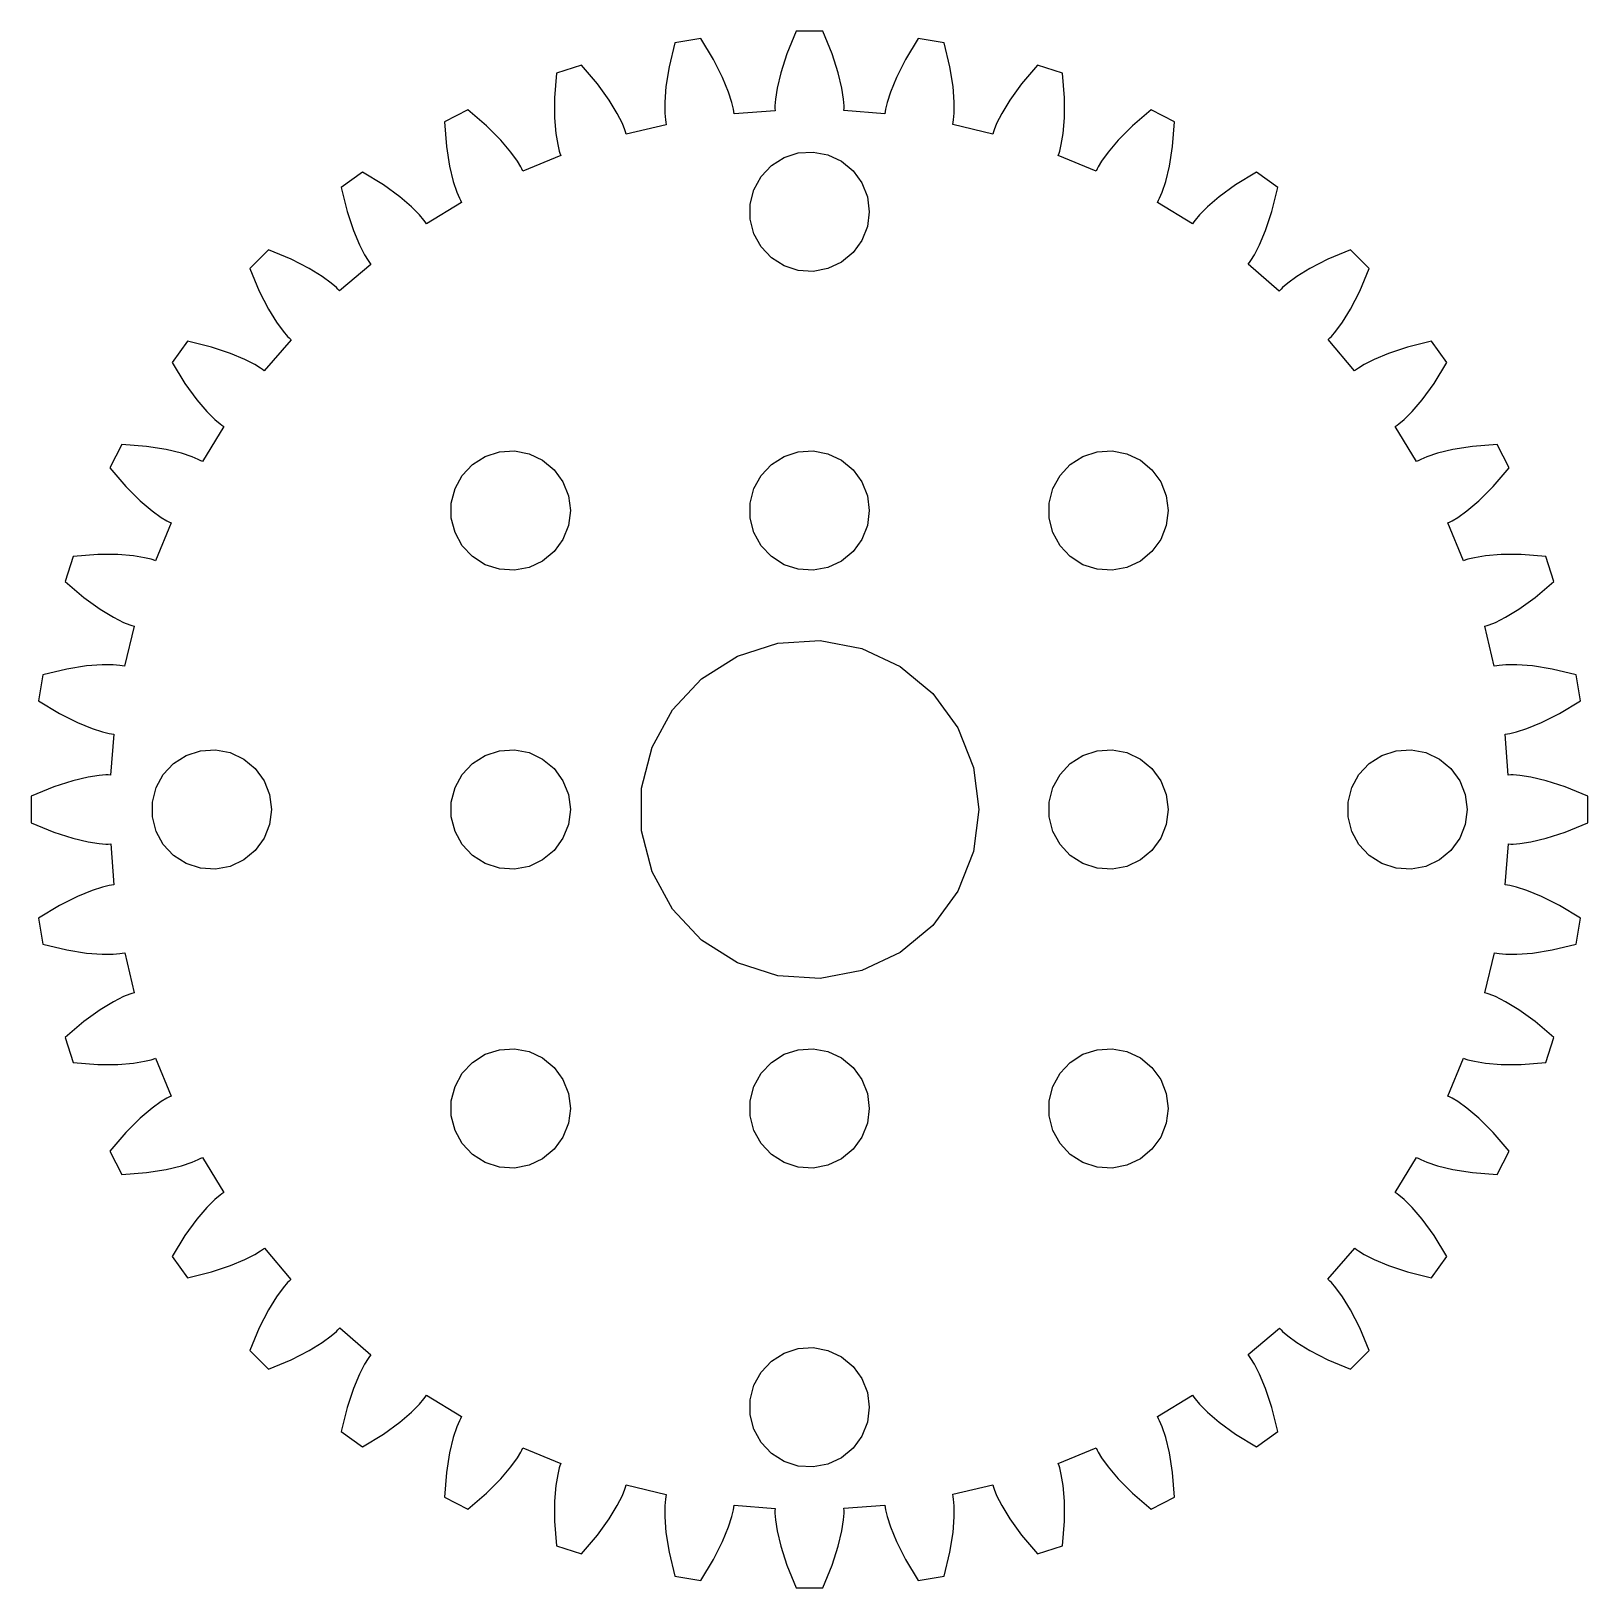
# Model space of a CAD drawing. Header units: metres. Extents: x -39.1 to 39.1, y -39.1 to 39.1.
import ezdxf

# ---------------------------------------------------------------- set-up
doc = ezdxf.new("R2010")
doc.units = ezdxf.units.M

msp = doc.modelspace()

# ---------------------------------------------------------------- linework, layer by layer
for p, q in [((-0.662308, 39.0609), (-1.1319, 37.9209)), ((0.662308, 39.0609), (-0.662308, 39.0609)), ((1.1319, 37.9209), (0.662308, 39.0609)), ((-6.76462, 38.4764), (-7.05009, 37.277)), ((-5.45631, 38.6836), (-6.76462, 38.4764)), ((-4.81418, 37.6311), (-5.45631, 38.6836)), ((5.45631, 38.6836), (4.81418, 37.6311)), ((6.76462, 38.4764), (5.45631, 38.6836)), ((7.05009, 37.277), (6.76462, 38.4764)), ((-4.35883, 36.731), (-4.81418, 37.6311)), ((-1.1319, 37.9209), (-1.44083, 36.9607)), ((1.44083, 36.9607), (1.1319, 37.9209)), ((4.81418, 37.6311), (4.35883, 36.731)), ((-12.7004, 36.9444), (-12.7947, 35.7152)), ((-11.4406, 37.3538), (-12.7004, 36.9444)), ((-10.6417, 36.4147), (-11.4406, 37.3538)), ((-7.05009, 37.277), (-7.205, 36.2802)), ((-4.06128, 36.0051), (-4.35883, 36.731)), ((-1.44083, 36.9607), (-1.62115, 36.1971)), ((1.62115, 36.1971), (1.44083, 36.9607)), ((4.35883, 36.731), (4.06128, 36.0051)), ((7.205, 36.2802), (7.05009, 37.277)), ((11.4406, 37.3538), (10.6417, 36.4147)), ((12.7004, 36.9444), (11.4406, 37.3538)), ((12.7947, 35.7152), (12.7004, 36.9444)), ((-10.0512, 35.5969), (-10.6417, 36.4147)), ((-7.205, 36.2802), (-7.26367, 35.4979)), ((-3.89032, 35.4714), (-4.06128, 36.0051)), ((-1.62115, 36.1971), (-1.70651, 35.6433)), ((1.70651, 35.6433), (1.62115, 36.1971)), ((4.06128, 36.0051), (3.89032, 35.4714)), ((7.26367, 35.4979), (7.205, 36.2802)), ((10.6417, 36.4147), (10.0512, 35.5969)), ((-12.7947, 35.7152), (-12.7918, 34.7065)), ((-9.64371, 34.9265), (-10.0512, 35.5969)), ((-7.26367, 35.4979), (-7.26134, 34.9375)), ((-3.81302, 35.1441), (-3.89032, 35.4714)), ((-1.73167, 35.308), (-1.73212, 35.1959)), ((-1.73212, 35.1959), (-1.72572, 35.0659)), ((-1.70651, 35.6433), (-1.73167, 35.308)), ((1.73167, 35.308), (1.70651, 35.6433)), ((1.72623, 35.0762), (1.73212, 35.1959)), ((1.73212, 35.1959), (1.73167, 35.308)), ((3.89032, 35.4714), (3.81302, 35.1441)), ((7.26134, 34.9375), (7.26367, 35.4979)), ((10.0512, 35.5969), (9.64371, 34.9265)), ((12.7918, 34.7065), (12.7947, 35.7152)), ((-17.1431, 35.1042), (-18.3234, 34.5028)), ((-18.3234, 34.5028), (-18.2243, 33.2739)), ((-16.2072, 34.3017), (-17.1431, 35.1042)), ((-12.7918, 34.7065), (-12.7273, 33.9245)), ((-9.39137, 34.4261), (-9.64371, 34.9265)), ((-9.26382, 34.115), (-9.39137, 34.4261)), ((-7.26134, 34.9375), (-7.23373, 34.6024)), ((-7.23373, 34.6024), (-7.21663, 34.4916)), ((-7.21663, 34.4916), (-7.18999, 34.3642)), ((-3.79504, 35.0335), (-3.81302, 35.1441)), ((-3.78215, 34.9144), (-3.79504, 35.0335)), ((-1.72572, 35.0659), (-3.78215, 34.9144)), ((3.78104, 34.9041), (1.72623, 35.0762)), ((3.79504, 35.0335), (3.78104, 34.9041)), ((3.81302, 35.1441), (3.79504, 35.0335)), ((7.19209, 34.3743), (7.21663, 34.4916)), ((9.1947, 33.8829), (7.19209, 34.3743)), ((7.21663, 34.4916), (7.23373, 34.6024)), ((7.23373, 34.6024), (7.26134, 34.9375)), ((9.39137, 34.4261), (9.26382, 34.115)), ((9.64371, 34.9265), (9.39137, 34.4261)), ((12.7273, 33.9245), (12.7918, 34.7065)), ((17.1431, 35.1042), (16.2072, 34.3017)), ((18.3234, 34.5028), (17.1431, 35.1042)), ((18.2243, 33.2739), (18.3234, 34.5028)), ((-15.496, 33.5863), (-16.2072, 34.3017)), ((-12.7273, 33.9245), (-12.6374, 33.3714)), ((-9.22878, 34.0085), (-9.26382, 34.115)), ((-9.1974, 33.8929), (-9.22878, 34.0085)), ((-7.18999, 34.3642), (-9.1974, 33.8929)), ((9.22878, 34.0085), (9.1947, 33.8829)), ((9.26382, 34.115), (9.22878, 34.0085)), ((12.6374, 33.3714), (12.7273, 33.9245)), ((16.2072, 34.3017), (15.496, 33.5863)), ((-18.2243, 33.2739), (-18.0636, 32.2781)), ((-14.9887, 32.9879), (-15.496, 33.5863)), ((-14.6612, 32.5331), (-14.9887, 32.9879)), ((-12.4772, 32.8164), (-14.3862, 32.0368)), ((-12.6374, 33.3714), (-12.5577, 33.0447)), ((-12.5577, 33.0447), (-12.5235, 32.938)), ((-12.5235, 32.938), (-12.4772, 32.8164)), ((-1.27733, 32.7145), (-0.562134, 32.9469)), ((-0.562134, 32.9469), (0.18837, 32.9941)), ((0.18837, 32.9941), (0.927048, 32.8532)), ((0.927048, 32.8532), (1.60747, 32.533)), ((12.4809, 32.826), (12.5235, 32.938)), ((14.382, 32.0274), (12.4809, 32.826)), ((12.5235, 32.938), (12.5577, 33.0447)), ((12.5577, 33.0447), (12.6374, 33.3714)), ((14.9887, 32.9879), (14.6612, 32.5331)), ((15.496, 33.5863), (14.9887, 32.9879)), ((18.0636, 32.2781), (18.2243, 33.2739)), ((-18.0636, 32.2781), (-17.8776, 31.5159)), ((-14.4865, 32.2458), (-14.6612, 32.5331)), ((-14.4353, 32.1461), (-14.4865, 32.2458)), ((-14.3862, 32.0368), (-14.4353, 32.1461)), ((-2.42705, 31.7634), (-1.91226, 32.3115)), ((-1.91226, 32.3115), (-1.27733, 32.7145)), ((1.60747, 32.533), (2.1869, 32.0536)), ((2.1869, 32.0536), (2.62891, 31.4453)), ((14.4353, 32.1461), (14.382, 32.0274)), ((14.4865, 32.2458), (14.4353, 32.1461)), ((14.6612, 32.5331), (14.4865, 32.2458)), ((17.8776, 31.5159), (18.0636, 32.2781)), ((-22.4236, 31.9902), (-23.4952, 31.2116)), ((-21.3736, 31.344), (-22.4236, 31.9902)), ((-20.5593, 30.7487), (-21.3736, 31.344)), ((-17.8776, 31.5159), (-17.7022, 30.9836)), ((-2.78932, 31.1044), (-2.42705, 31.7634)), ((2.62891, 31.4453), (2.90575, 30.7461)), ((17.7022, 30.9836), (17.8776, 31.5159)), ((21.3736, 31.344), (20.5593, 30.7487)), ((22.4236, 31.9902), (21.3736, 31.344)), ((23.4952, 31.2116), (22.4236, 31.9902)), ((-23.4952, 31.2116), (-23.2051, 30.0134)), ((-19.9646, 30.237), (-20.5593, 30.7487)), ((-17.7022, 30.9836), (-17.5724, 30.6734)), ((-17.5724, 30.6734), (-17.5219, 30.5734)), ((-17.5219, 30.5734), (-17.4572, 30.4605)), ((-2.97633, 30.376), (-2.78932, 31.1044)), ((2.90575, 30.7461), (3, 30)), ((17.4623, 30.4694), (17.5219, 30.5734)), ((19.2151, 29.3833), (17.4623, 30.4694)), ((17.5219, 30.5734), (17.5724, 30.6734)), ((17.5724, 30.6734), (17.7022, 30.9836)), ((20.5593, 30.7487), (19.9646, 30.237)), ((23.2051, 30.0134), (23.4952, 31.2116)), ((-23.2051, 30.0134), (-22.8906, 29.0549)), ((-19.57, 29.8391), (-19.9646, 30.237)), ((-19.3525, 29.5826), (-19.57, 29.8391)), ((-17.4572, 30.4605), (-19.2207, 29.3919)), ((-2.97633, 29.624), (-2.97633, 30.376)), ((3, 30), (2.90575, 29.2539)), ((19.57, 29.8391), (19.3525, 29.5826)), ((19.9646, 30.237), (19.57, 29.8391)), ((22.8906, 29.0549), (23.2051, 30.0134)), ((-22.8906, 29.0549), (-22.5877, 28.3312)), ((-19.2863, 29.4922), (-19.3525, 29.5826)), ((-19.2207, 29.3919), (-19.2863, 29.4922)), ((-2.78932, 28.8956), (-2.97633, 29.624)), ((2.90575, 29.2539), (2.62891, 28.5547)), ((19.2863, 29.4922), (19.2151, 29.3833)), ((19.3525, 29.5826), (19.2863, 29.4922)), ((22.5877, 28.3312), (22.8906, 29.0549)), ((-22.5877, 28.3312), (-22.3312, 27.8329)), ((-2.42705, 28.2366), (-2.78932, 28.8956)), ((-1.91226, 27.6884), (-2.42705, 28.2366)), ((2.62891, 28.5547), (2.1869, 27.9464)), ((22.3312, 27.8329), (22.5877, 28.3312)), ((-27.1519, 28.0885), (-28.0885, 27.1519)), ((-26.0138, 27.6145), (-27.1519, 28.0885)), ((-25.1163, 27.154), (-26.0138, 27.6145)), ((-22.0073, 27.3545), (-23.582, 26.0232)), ((-22.3312, 27.8329), (-22.1544, 27.5469)), ((-22.1544, 27.5469), (-22.0889, 27.4559)), ((-22.0889, 27.4559), (-22.0073, 27.3545)), ((-1.27733, 27.2855), (-1.91226, 27.6884)), ((1.60747, 27.467), (0.927048, 27.1468)), ((2.1869, 27.9464), (1.60747, 27.467)), ((22.0138, 27.3626), (22.0889, 27.4559)), ((23.5751, 26.0156), (22.0138, 27.3626)), ((22.0889, 27.4559), (22.1544, 27.5469)), ((22.1544, 27.5469), (22.3312, 27.8329)), ((26.0138, 27.6145), (25.1163, 27.154)), ((27.1519, 28.0885), (26.0138, 27.6145)), ((28.0885, 27.1519), (27.1519, 28.0885)), ((-28.0885, 27.1519), (-27.6145, 26.0138)), ((-24.4489, 26.7416), (-25.1163, 27.154)), ((-23.9969, 26.4103), (-24.4489, 26.7416)), ((-0.562134, 27.0531), (-1.27733, 27.2855)), ((0.18837, 27.0059), (-0.562134, 27.0531)), ((0.927048, 27.1468), (0.18837, 27.0059)), ((24.4489, 26.7416), (23.9969, 26.4103)), ((25.1163, 27.154), (24.4489, 26.7416)), ((27.6145, 26.0138), (28.0885, 27.1519)), ((-27.6145, 26.0138), (-27.154, 25.1163)), ((-23.742, 26.191), (-23.9969, 26.4103)), ((-23.6624, 26.112), (-23.742, 26.191)), ((-23.582, 26.0232), (-23.6624, 26.112)), ((23.6624, 26.112), (23.5751, 26.0156)), ((23.742, 26.191), (23.6624, 26.112)), ((23.9969, 26.4103), (23.742, 26.191)), ((27.154, 25.1163), (27.6145, 26.0138)), ((-27.154, 25.1163), (-26.7416, 24.4489)), ((26.7416, 24.4489), (27.154, 25.1163)), ((-26.7416, 24.4489), (-26.4103, 23.9969)), ((26.4103, 23.9969), (26.7416, 24.4489)), ((-31.2116, 23.4952), (-31.9902, 22.4236)), ((-30.0134, 23.2051), (-31.2116, 23.4952)), ((-26.0156, 23.5751), (-27.3626, 22.0138)), ((-26.4103, 23.9969), (-26.191, 23.742)), ((-26.191, 23.742), (-26.112, 23.6624)), ((-26.112, 23.6624), (-26.0156, 23.5751)), ((26.0232, 23.582), (26.112, 23.6624)), ((27.3545, 22.0073), (26.0232, 23.582)), ((26.112, 23.6624), (26.191, 23.742)), ((26.191, 23.742), (26.4103, 23.9969)), ((31.2116, 23.4952), (30.0134, 23.2051)), ((31.9902, 22.4236), (31.2116, 23.4952)), ((-29.0549, 22.8906), (-30.0134, 23.2051)), ((-28.3312, 22.5877), (-29.0549, 22.8906)), ((29.0549, 22.8906), (28.3312, 22.5877)), ((30.0134, 23.2051), (29.0549, 22.8906)), ((-31.9902, 22.4236), (-31.344, 21.3736)), ((-27.8329, 22.3312), (-28.3312, 22.5877)), ((-27.5469, 22.1544), (-27.8329, 22.3312)), ((-27.4559, 22.0889), (-27.5469, 22.1544)), ((-27.3626, 22.0138), (-27.4559, 22.0889)), ((27.4559, 22.0889), (27.3545, 22.0073)), ((27.5469, 22.1544), (27.4559, 22.0889)), ((27.8329, 22.3312), (27.5469, 22.1544)), ((28.3312, 22.5877), (27.8329, 22.3312)), ((31.344, 21.3736), (31.9902, 22.4236)), ((-31.344, 21.3736), (-30.7487, 20.5593)), ((30.7487, 20.5593), (31.344, 21.3736)), ((-30.7487, 20.5593), (-30.237, 19.9646)), ((30.237, 19.9646), (30.7487, 20.5593)), ((-30.237, 19.9646), (-29.8391, 19.57)), ((-29.8391, 19.57), (-29.5826, 19.3525)), ((29.5826, 19.3525), (29.8391, 19.57)), ((29.8391, 19.57), (30.237, 19.9646)), ((-29.3833, 19.2151), (-30.4694, 17.4623)), ((-29.5826, 19.3525), (-29.4922, 19.2863)), ((-29.4922, 19.2863), (-29.3833, 19.2151)), ((29.3919, 19.2207), (29.4922, 19.2863)), ((30.4605, 17.4572), (29.3919, 19.2207)), ((29.4922, 19.2863), (29.5826, 19.3525)), ((-34.5028, 18.3234), (-35.1042, 17.1431)), ((-33.2739, 18.2243), (-34.5028, 18.3234)), ((-32.2781, 18.0636), (-33.2739, 18.2243)), ((-31.5159, 17.8776), (-32.2781, 18.0636)), ((-15.5621, 17.9469), (-14.8116, 17.9941)), ((-14.8116, 17.9941), (-14.0729, 17.8532)), ((-0.562134, 17.9469), (0.18837, 17.9941)), ((0.18837, 17.9941), (0.927048, 17.8532)), ((14.4379, 17.9469), (15.1884, 17.9941)), ((15.1884, 17.9941), (15.927, 17.8532)), ((32.2781, 18.0636), (31.5159, 17.8776)), ((33.2739, 18.2243), (32.2781, 18.0636)), ((34.5028, 18.3234), (33.2739, 18.2243)), ((35.1042, 17.1431), (34.5028, 18.3234)), ((-30.9836, 17.7022), (-31.5159, 17.8776)), ((-30.6734, 17.5724), (-30.9836, 17.7022)), ((-30.5734, 17.5219), (-30.6734, 17.5724)), ((-30.4694, 17.4623), (-30.5734, 17.5219)), ((-17.427, 16.7634), (-16.9123, 17.3115)), ((-16.9123, 17.3115), (-16.2773, 17.7145)), ((-16.2773, 17.7145), (-15.5621, 17.9469)), ((-14.0729, 17.8532), (-13.3925, 17.533)), ((-13.3925, 17.533), (-12.8131, 17.0536)), ((-2.42705, 16.7634), (-1.91226, 17.3115)), ((-1.91226, 17.3115), (-1.27733, 17.7145)), ((-1.27733, 17.7145), (-0.562134, 17.9469)), ((0.927048, 17.8532), (1.60747, 17.533)), ((1.60747, 17.533), (2.1869, 17.0536)), ((12.5729, 16.7634), (13.0877, 17.3115)), ((13.0877, 17.3115), (13.7227, 17.7145)), ((13.7227, 17.7145), (14.4379, 17.9469)), ((15.927, 17.8532), (16.6075, 17.533)), ((16.6075, 17.533), (17.1869, 17.0536)), ((30.5734, 17.5219), (30.4605, 17.4572)), ((30.6734, 17.5724), (30.5734, 17.5219)), ((30.9836, 17.7022), (30.6734, 17.5724)), ((31.5159, 17.8776), (30.9836, 17.7022)), ((-35.1042, 17.1431), (-34.3017, 16.2072)), ((-17.7893, 16.1044), (-17.427, 16.7634)), ((-12.8131, 17.0536), (-12.3711, 16.4453)), ((-12.3711, 16.4453), (-12.0942, 15.7461)), ((-2.78932, 16.1044), (-2.42705, 16.7634)), ((2.1869, 17.0536), (2.62891, 16.4453)), ((2.62891, 16.4453), (2.90575, 15.7461)), ((12.2107, 16.1044), (12.5729, 16.7634)), ((17.1869, 17.0536), (17.6289, 16.4453)), ((17.6289, 16.4453), (17.9057, 15.7461)), ((34.3017, 16.2072), (35.1042, 17.1431)), ((-34.3017, 16.2072), (-33.5863, 15.496)), ((-17.9763, 15.376), (-17.7893, 16.1044)), ((-12.0942, 15.7461), (-12, 15)), ((-2.97633, 15.376), (-2.78932, 16.1044)), ((2.90575, 15.7461), (3, 15)), ((12.0237, 15.376), (12.2107, 16.1044)), ((17.9057, 15.7461), (18, 15)), ((33.5863, 15.496), (34.3017, 16.2072)), ((-33.5863, 15.496), (-32.9879, 14.9887)), ((-32.9879, 14.9887), (-32.5331, 14.6612)), ((-17.9763, 14.624), (-17.9763, 15.376)), ((-12, 15), (-12.0942, 14.2539)), ((-2.97633, 14.624), (-2.97633, 15.376)), ((3, 15), (2.90575, 14.2539)), ((12.0237, 14.624), (12.0237, 15.376)), ((18, 15), (17.9057, 14.2539)), ((32.5331, 14.6612), (32.9879, 14.9887)), ((32.9879, 14.9887), (33.5863, 15.496)), ((-32.0274, 14.382), (-32.826, 12.4809)), ((-32.5331, 14.6612), (-32.2458, 14.4865)), ((-32.2458, 14.4865), (-32.1461, 14.4353)), ((-32.1461, 14.4353), (-32.0274, 14.382)), ((-17.7893, 13.8956), (-17.9763, 14.624)), ((-12.0942, 14.2539), (-12.3711, 13.5547)), ((-2.78932, 13.8956), (-2.97633, 14.624)), ((2.90575, 14.2539), (2.62891, 13.5547)), ((12.2107, 13.8956), (12.0237, 14.624)), ((17.9057, 14.2539), (17.6289, 13.5547)), ((32.0368, 14.3862), (32.1461, 14.4353)), ((32.8164, 12.4772), (32.0368, 14.3862)), ((32.1461, 14.4353), (32.2458, 14.4865)), ((32.2458, 14.4865), (32.5331, 14.6612)), ((-17.427, 13.2366), (-17.7893, 13.8956)), ((-12.3711, 13.5547), (-12.8131, 12.9464)), ((-2.42705, 13.2366), (-2.78932, 13.8956)), ((2.62891, 13.5547), (2.1869, 12.9464)), ((12.5729, 13.2366), (12.2107, 13.8956)), ((17.6289, 13.5547), (17.1869, 12.9464)), ((-36.9444, 12.7004), (-37.3538, 11.4406)), ((-35.7152, 12.7947), (-36.9444, 12.7004)), ((-34.7065, 12.7918), (-35.7152, 12.7947)), ((-33.9245, 12.7273), (-34.7065, 12.7918)), ((-33.3714, 12.6374), (-33.9245, 12.7273)), ((-33.0447, 12.5577), (-33.3714, 12.6374)), ((-32.938, 12.5235), (-33.0447, 12.5577)), ((-32.826, 12.4809), (-32.938, 12.5235)), ((-16.9123, 12.6884), (-17.427, 13.2366)), ((-16.2773, 12.2855), (-16.9123, 12.6884)), ((-12.8131, 12.9464), (-13.3925, 12.467)), ((-1.91226, 12.6884), (-2.42705, 13.2366)), ((-1.27733, 12.2855), (-1.91226, 12.6884)), ((2.1869, 12.9464), (1.60747, 12.467)), ((13.0877, 12.6884), (12.5729, 13.2366)), ((13.7227, 12.2855), (13.0877, 12.6884)), ((17.1869, 12.9464), (16.6075, 12.467)), ((32.938, 12.5235), (32.8164, 12.4772)), ((33.0447, 12.5577), (32.938, 12.5235)), ((33.3714, 12.6374), (33.0447, 12.5577)), ((33.9245, 12.7273), (33.3714, 12.6374)), ((34.7065, 12.7918), (33.9245, 12.7273)), ((35.7152, 12.7947), (34.7065, 12.7918)), ((36.9444, 12.7004), (35.7152, 12.7947)), ((37.3538, 11.4406), (36.9444, 12.7004)), ((-15.5621, 12.0531), (-16.2773, 12.2855)), ((-14.8116, 12.0059), (-15.5621, 12.0531)), ((-14.0729, 12.1468), (-14.8116, 12.0059)), ((-13.3925, 12.467), (-14.0729, 12.1468)), ((-0.562134, 12.0531), (-1.27733, 12.2855)), ((0.18837, 12.0059), (-0.562134, 12.0531)), ((0.927048, 12.1468), (0.18837, 12.0059)), ((1.60747, 12.467), (0.927048, 12.1468)), ((14.4379, 12.0531), (13.7227, 12.2855)), ((15.1884, 12.0059), (14.4379, 12.0531)), ((15.927, 12.1468), (15.1884, 12.0059)), ((16.6075, 12.467), (15.927, 12.1468)), ((-37.3538, 11.4406), (-36.4147, 10.6417)), ((36.4147, 10.6417), (37.3538, 11.4406)), ((-36.4147, 10.6417), (-35.5969, 10.0512)), ((35.5969, 10.0512), (36.4147, 10.6417)), ((-35.5969, 10.0512), (-34.9265, 9.64371)), ((-34.9265, 9.64371), (-34.4261, 9.39137)), ((-34.4261, 9.39137), (-34.115, 9.26382)), ((34.115, 9.26382), (34.4261, 9.39137)), ((34.4261, 9.39137), (34.9265, 9.64371)), ((34.9265, 9.64371), (35.5969, 10.0512)), ((-33.8829, 9.1947), (-34.3743, 7.19209)), ((-34.115, 9.26382), (-34.0085, 9.22878)), ((-34.0085, 9.22878), (-33.8829, 9.1947)), ((33.8929, 9.1974), (34.0085, 9.22878)), ((34.3642, 7.18999), (33.8929, 9.1974)), ((34.0085, 9.22878), (34.115, 9.26382)), ((-3.61911, 7.69102), (-1.59273, 8.34944)), ((-1.59273, 8.34944), (0.533707, 8.48322)), ((0.533707, 8.48322), (2.62663, 8.08397)), ((2.62663, 8.08397), (4.55452, 7.17677)), ((-37.277, 7.05009), (-38.4764, 6.76462)), ((-36.2802, 7.205), (-37.277, 7.05009)), ((-35.4979, 7.26367), (-36.2802, 7.205)), ((-34.9375, 7.26134), (-35.4979, 7.26367)), ((-34.6024, 7.23373), (-34.9375, 7.26134)), ((-34.4916, 7.21663), (-34.6024, 7.23373)), ((-34.3743, 7.19209), (-34.4916, 7.21663)), ((-5.41809, 6.54936), (-3.61911, 7.69102)), ((4.55452, 7.17677), (6.19623, 5.81865)), ((34.4916, 7.21663), (34.3642, 7.18999)), ((34.6024, 7.23373), (34.4916, 7.21663)), ((34.9375, 7.26134), (34.6024, 7.23373)), ((35.4979, 7.26367), (34.9375, 7.26134)), ((36.2802, 7.205), (35.4979, 7.26367)), ((37.277, 7.05009), (36.2802, 7.205)), ((38.4764, 6.76462), (37.277, 7.05009)), ((-38.4764, 6.76462), (-38.6836, 5.45631)), ((-6.87663, 4.99617), (-5.41809, 6.54936)), ((38.6836, 5.45631), (38.4764, 6.76462)), ((6.19623, 5.81865), (7.44859, 4.09489)), ((-38.6836, 5.45631), (-37.6311, 4.81418)), ((-37.6311, 4.81418), (-36.731, 4.35883)), ((-7.90309, 3.12904), (-6.87663, 4.99617)), ((36.731, 4.35883), (37.6311, 4.81418)), ((37.6311, 4.81418), (38.6836, 5.45631)), ((-36.731, 4.35883), (-36.0051, 4.06128)), ((-36.0051, 4.06128), (-35.4714, 3.89032)), ((7.44859, 4.09489), (8.23296, 2.11386)), ((35.4714, 3.89032), (36.0051, 4.06128)), ((36.0051, 4.06128), (36.731, 4.35883)), ((-35.4714, 3.89032), (-35.1441, 3.81302)), ((-35.1441, 3.81302), (-35.0335, 3.79504)), ((-34.9041, 3.78104), (-35.0762, 1.72623)), ((-35.0335, 3.79504), (-34.9041, 3.78104)), ((-8.43297, 1.06532), (-7.90309, 3.12904)), ((34.9144, 3.78215), (35.0335, 3.79504)), ((35.0659, 1.72572), (34.9144, 3.78215)), ((35.0335, 3.79504), (35.1441, 3.81302)), ((35.1441, 3.81302), (35.4714, 3.89032)), ((-31.9123, 2.31154), (-31.2773, 2.71448)), ((-31.2773, 2.71448), (-30.5621, 2.94685)), ((-30.5621, 2.94685), (-29.8116, 2.99408)), ((-29.8116, 2.99408), (-29.0729, 2.85316)), ((-29.0729, 2.85316), (-28.3925, 2.53297)), ((-28.3925, 2.53297), (-27.8131, 2.05363)), ((-16.9123, 2.31154), (-16.2773, 2.71448)), ((-16.2773, 2.71448), (-15.5621, 2.94685)), ((-15.5621, 2.94685), (-14.8116, 2.99408)), ((-14.8116, 2.99408), (-14.0729, 2.85316)), ((-14.0729, 2.85316), (-13.3925, 2.53297)), ((-13.3925, 2.53297), (-12.8131, 2.05363)), ((13.0877, 2.31154), (13.7227, 2.71448)), ((13.7227, 2.71448), (14.4379, 2.94685)), ((14.4379, 2.94685), (15.1884, 2.99408)), ((15.1884, 2.99408), (15.927, 2.85316)), ((15.927, 2.85316), (16.6075, 2.53297)), ((16.6075, 2.53297), (17.1869, 2.05363)), ((28.0877, 2.31154), (28.7227, 2.71448)), ((28.7227, 2.71448), (29.4379, 2.94685)), ((29.4379, 2.94685), (30.1884, 2.99408)), ((30.1884, 2.99408), (30.927, 2.85316)), ((30.927, 2.85316), (31.6075, 2.53297)), ((31.6075, 2.53297), (32.1869, 2.05363)), ((-36.1971, 1.62115), (-36.9607, 1.44083)), ((-35.6433, 1.70651), (-36.1971, 1.62115)), ((-35.308, 1.73167), (-35.6433, 1.70651)), ((-35.1959, 1.73212), (-35.308, 1.73167)), ((-35.0762, 1.72623), (-35.1959, 1.73212)), ((-32.7893, 1.10437), (-32.427, 1.76335)), ((-32.427, 1.76335), (-31.9123, 2.31154)), ((-27.8131, 2.05363), (-27.3711, 1.44525)), ((-17.7893, 1.10437), (-17.427, 1.76335)), ((-17.427, 1.76335), (-16.9123, 2.31154)), ((-12.8131, 2.05363), (-12.3711, 1.44525)), ((8.23296, 2.11386), (8.5, 0)), ((12.2107, 1.10437), (12.5729, 1.76335)), ((12.5729, 1.76335), (13.0877, 2.31154)), ((17.1869, 2.05363), (17.6289, 1.44525)), ((27.2107, 1.10437), (27.5729, 1.76335)), ((27.5729, 1.76335), (28.0877, 2.31154)), ((32.1869, 2.05363), (32.6289, 1.44525)), ((35.1959, 1.73212), (35.0659, 1.72572)), ((35.308, 1.73167), (35.1959, 1.73212)), ((35.6433, 1.70651), (35.308, 1.73167)), ((36.1971, 1.62115), (35.6433, 1.70651)), ((36.9607, 1.44083), (36.1971, 1.62115)), ((-37.9209, 1.1319), (-39.0609, 0.662308)), ((-36.9607, 1.44083), (-37.9209, 1.1319)), ((-32.9763, 0.375992), (-32.7893, 1.10437)), ((-27.3711, 1.44525), (-27.0942, 0.746063)), ((-17.9763, 0.375992), (-17.7893, 1.10437)), ((-12.3711, 1.44525), (-12.0942, 0.746063)), ((-8.43297, -1.06532), (-8.43297, 1.06532)), ((12.0237, 0.375992), (12.2107, 1.10437)), ((17.6289, 1.44525), (17.9057, 0.746063)), ((27.0237, 0.375992), (27.2107, 1.10437)), ((32.6289, 1.44525), (32.9057, 0.746063)), ((37.9209, 1.1319), (36.9607, 1.44083)), ((39.0609, 0.662308), (37.9209, 1.1319)), ((-39.0609, 0.662308), (-39.0609, -0.662308)), ((-32.9763, -0.375992), (-32.9763, 0.375992)), ((-27.0942, 0.746063), (-27, 0)), ((-27, 0), (-27.0942, -0.746063)), ((-17.9763, -0.375992), (-17.9763, 0.375992)), ((-12.0942, 0.746063), (-12, 0)), ((-12, 0), (-12.0942, -0.746063)), ((8.5, 0), (8.23296, -2.11386)), ((12.0237, -0.375992), (12.0237, 0.375992)), ((17.9057, 0.746063), (18, 0)), ((18, 0), (17.9057, -0.746063)), ((27.0237, -0.375992), (27.0237, 0.375992)), ((32.9057, 0.746063), (33, 0)), ((33, 0), (32.9057, -0.746063)), ((39.0609, -0.662308), (39.0609, 0.662308)), ((-39.0609, -0.662308), (-37.9209, -1.1319)), ((-32.7893, -1.10437), (-32.9763, -0.375992)), ((-27.0942, -0.746063), (-27.3711, -1.44525)), ((-17.7893, -1.10437), (-17.9763, -0.375992)), ((-12.0942, -0.746063), (-12.3711, -1.44525)), ((12.2107, -1.10437), (12.0237, -0.375992)), ((17.9057, -0.746063), (17.6289, -1.44525)), ((27.2107, -1.10437), (27.0237, -0.375992)), ((32.9057, -0.746063), (32.6289, -1.44525)), ((37.9209, -1.1319), (39.0609, -0.662308)), ((-37.9209, -1.1319), (-36.9607, -1.44083)), ((-36.9607, -1.44083), (-36.1971, -1.62115)), ((-32.427, -1.76335), (-32.7893, -1.10437)), ((-27.3711, -1.44525), (-27.8131, -2.05363)), ((-17.427, -1.76335), (-17.7893, -1.10437)), ((-12.3711, -1.44525), (-12.8131, -2.05363)), ((-7.90309, -3.12904), (-8.43297, -1.06532)), ((12.5729, -1.76335), (12.2107, -1.10437)), ((17.6289, -1.44525), (17.1869, -2.05363)), ((27.5729, -1.76335), (27.2107, -1.10437)), ((32.6289, -1.44525), (32.1869, -2.05363)), ((36.1971, -1.62115), (36.9607, -1.44083)), ((36.9607, -1.44083), (37.9209, -1.1319)), ((-36.1971, -1.62115), (-35.6433, -1.70651)), ((-35.6433, -1.70651), (-35.308, -1.73167)), ((-35.308, -1.73167), (-35.1959, -1.73212)), ((-35.1959, -1.73212), (-35.0659, -1.72572)), ((-35.0659, -1.72572), (-34.9144, -3.78215)), ((-31.9123, -2.31154), (-32.427, -1.76335)), ((-31.2773, -2.71448), (-31.9123, -2.31154)), ((-27.8131, -2.05363), (-28.3925, -2.53297)), ((-16.9123, -2.31154), (-17.427, -1.76335)), ((-16.2773, -2.71448), (-16.9123, -2.31154)), ((-12.8131, -2.05363), (-13.3925, -2.53297)), ((8.23296, -2.11386), (7.44859, -4.09489)), ((13.0877, -2.31154), (12.5729, -1.76335)), ((13.7227, -2.71448), (13.0877, -2.31154)), ((17.1869, -2.05363), (16.6075, -2.53297)), ((28.0877, -2.31154), (27.5729, -1.76335)), ((28.7227, -2.71448), (28.0877, -2.31154)), ((32.1869, -2.05363), (31.6075, -2.53297)), ((34.9041, -3.78104), (35.0762, -1.72623)), ((35.0762, -1.72623), (35.1959, -1.73212)), ((35.1959, -1.73212), (35.308, -1.73167)), ((35.308, -1.73167), (35.6433, -1.70651)), ((35.6433, -1.70651), (36.1971, -1.62115)), ((-30.5621, -2.94685), (-31.2773, -2.71448)), ((-29.8116, -2.99408), (-30.5621, -2.94685)), ((-29.0729, -2.85316), (-29.8116, -2.99408)), ((-28.3925, -2.53297), (-29.0729, -2.85316)), ((-15.5621, -2.94685), (-16.2773, -2.71448)), ((-14.8116, -2.99408), (-15.5621, -2.94685)), ((-14.0729, -2.85316), (-14.8116, -2.99408)), ((-13.3925, -2.53297), (-14.0729, -2.85316)), ((14.4379, -2.94685), (13.7227, -2.71448)), ((15.1884, -2.99408), (14.4379, -2.94685)), ((15.927, -2.85316), (15.1884, -2.99408)), ((16.6075, -2.53297), (15.927, -2.85316)), ((29.4379, -2.94685), (28.7227, -2.71448)), ((30.1884, -2.99408), (29.4379, -2.94685)), ((30.927, -2.85316), (30.1884, -2.99408)), ((31.6075, -2.53297), (30.927, -2.85316)), ((-35.4714, -3.89032), (-36.0051, -4.06128)), ((-35.1441, -3.81302), (-35.4714, -3.89032)), ((-35.0335, -3.79504), (-35.1441, -3.81302)), ((-34.9144, -3.78215), (-35.0335, -3.79504)), ((-6.87663, -4.99617), (-7.90309, -3.12904)), ((35.0335, -3.79504), (34.9041, -3.78104)), ((35.1441, -3.81302), (35.0335, -3.79504)), ((35.4714, -3.89032), (35.1441, -3.81302)), ((36.0051, -4.06128), (35.4714, -3.89032)), ((-36.731, -4.35883), (-37.6311, -4.81418)), ((-36.0051, -4.06128), (-36.731, -4.35883)), ((7.44859, -4.09489), (6.19623, -5.81865)), ((36.731, -4.35883), (36.0051, -4.06128)), ((37.6311, -4.81418), (36.731, -4.35883)), ((-37.6311, -4.81418), (-38.6836, -5.45631)), ((-38.6836, -5.45631), (-38.4764, -6.76462)), ((-5.41809, -6.54936), (-6.87663, -4.99617)), ((38.6836, -5.45631), (37.6311, -4.81418)), ((38.4764, -6.76462), (38.6836, -5.45631)), ((6.19623, -5.81865), (4.55452, -7.17677)), ((-38.4764, -6.76462), (-37.277, -7.05009)), ((-3.61911, -7.69102), (-5.41809, -6.54936)), ((37.277, -7.05009), (38.4764, -6.76462)), ((-37.277, -7.05009), (-36.2802, -7.205)), ((-36.2802, -7.205), (-35.4979, -7.26367)), ((-35.4979, -7.26367), (-34.9375, -7.26134)), ((-34.9375, -7.26134), (-34.6024, -7.23373)), ((-34.6024, -7.23373), (-34.4916, -7.21663)), ((-34.4916, -7.21663), (-34.3642, -7.18999)), ((-34.3642, -7.18999), (-33.8929, -9.1974)), ((-1.59273, -8.34944), (-3.61911, -7.69102)), ((4.55452, -7.17677), (2.62663, -8.08397)), ((33.8829, -9.1947), (34.3743, -7.19209)), ((34.3743, -7.19209), (34.4916, -7.21663)), ((34.4916, -7.21663), (34.6024, -7.23373)), ((34.6024, -7.23373), (34.9375, -7.26134)), ((34.9375, -7.26134), (35.4979, -7.26367)), ((35.4979, -7.26367), (36.2802, -7.205)), ((36.2802, -7.205), (37.277, -7.05009)), ((0.533707, -8.48322), (-1.59273, -8.34944)), ((2.62663, -8.08397), (0.533707, -8.48322)), ((-34.115, -9.26382), (-34.4261, -9.39137)), ((-34.0085, -9.22878), (-34.115, -9.26382)), ((-33.8929, -9.1974), (-34.0085, -9.22878)), ((34.0085, -9.22878), (33.8829, -9.1947)), ((34.115, -9.26382), (34.0085, -9.22878)), ((34.4261, -9.39137), (34.115, -9.26382)), ((-35.5969, -10.0512), (-36.4147, -10.6417)), ((-34.9265, -9.64371), (-35.5969, -10.0512)), ((-34.4261, -9.39137), (-34.9265, -9.64371)), ((34.9265, -9.64371), (34.4261, -9.39137)), ((35.5969, -10.0512), (34.9265, -9.64371)), ((36.4147, -10.6417), (35.5969, -10.0512)), ((-36.4147, -10.6417), (-37.3538, -11.4406)), ((37.3538, -11.4406), (36.4147, -10.6417)), ((-37.3538, -11.4406), (-36.9444, -12.7004)), ((36.9444, -12.7004), (37.3538, -11.4406)), ((-32.938, -12.5235), (-32.8164, -12.4772)), ((-32.8164, -12.4772), (-32.0368, -14.3862)), ((-16.9123, -12.6884), (-16.2773, -12.2855)), ((-16.2773, -12.2855), (-15.5621, -12.0531)), ((-15.5621, -12.0531), (-14.8116, -12.0059)), ((-14.8116, -12.0059), (-14.0729, -12.1468)), ((-14.0729, -12.1468), (-13.3925, -12.467)), ((-13.3925, -12.467), (-12.8131, -12.9464)), ((-1.91226, -12.6884), (-1.27733, -12.2855)), ((-1.27733, -12.2855), (-0.562134, -12.0531)), ((-0.562134, -12.0531), (0.18837, -12.0059)), ((0.18837, -12.0059), (0.927048, -12.1468)), ((0.927048, -12.1468), (1.60747, -12.467)), ((1.60747, -12.467), (2.1869, -12.9464)), ((13.0877, -12.6884), (13.7227, -12.2855)), ((13.7227, -12.2855), (14.4379, -12.0531)), ((14.4379, -12.0531), (15.1884, -12.0059)), ((15.1884, -12.0059), (15.927, -12.1468)), ((15.927, -12.1468), (16.6075, -12.467)), ((16.6075, -12.467), (17.1869, -12.9464)), ((32.0274, -14.382), (32.826, -12.4809)), ((32.826, -12.4809), (32.938, -12.5235)), ((-36.9444, -12.7004), (-35.7152, -12.7947)), ((-35.7152, -12.7947), (-34.7065, -12.7918)), ((-34.7065, -12.7918), (-33.9245, -12.7273)), ((-33.9245, -12.7273), (-33.3714, -12.6374)), ((-33.3714, -12.6374), (-33.0447, -12.5577)), ((-33.0447, -12.5577), (-32.938, -12.5235)), ((-17.7893, -13.8956), (-17.427, -13.2366)), ((-17.427, -13.2366), (-16.9123, -12.6884)), ((-12.8131, -12.9464), (-12.3711, -13.5547)), ((-2.78932, -13.8956), (-2.42705, -13.2366)), ((-2.42705, -13.2366), (-1.91226, -12.6884)), ((2.1869, -12.9464), (2.62891, -13.5547)), ((12.2107, -13.8956), (12.5729, -13.2366)), ((12.5729, -13.2366), (13.0877, -12.6884)), ((17.1869, -12.9464), (17.6289, -13.5547)), ((32.938, -12.5235), (33.0447, -12.5577)), ((33.0447, -12.5577), (33.3714, -12.6374)), ((33.3714, -12.6374), (33.9245, -12.7273)), ((33.9245, -12.7273), (34.7065, -12.7918)), ((34.7065, -12.7918), (35.7152, -12.7947)), ((35.7152, -12.7947), (36.9444, -12.7004)), ((-17.9763, -14.624), (-17.7893, -13.8956)), ((-12.3711, -13.5547), (-12.0942, -14.2539)), ((-2.97633, -14.624), (-2.78932, -13.8956)), ((2.62891, -13.5547), (2.90575, -14.2539)), ((12.0237, -14.624), (12.2107, -13.8956)), ((17.6289, -13.5547), (17.9057, -14.2539)), ((-32.5331, -14.6612), (-32.9879, -14.9887)), ((-32.2458, -14.4865), (-32.5331, -14.6612)), ((-32.1461, -14.4353), (-32.2458, -14.4865)), ((-32.0368, -14.3862), (-32.1461, -14.4353)), ((-17.9763, -15.376), (-17.9763, -14.624)), ((-12.0942, -14.2539), (-12, -15)), ((-2.97633, -15.376), (-2.97633, -14.624)), ((2.90575, -14.2539), (3, -15)), ((12.0237, -15.376), (12.0237, -14.624)), ((17.9057, -14.2539), (18, -15)), ((32.1461, -14.4353), (32.0274, -14.382)), ((32.2458, -14.4865), (32.1461, -14.4353)), ((32.5331, -14.6612), (32.2458, -14.4865)), ((32.9879, -14.9887), (32.5331, -14.6612)), ((-33.5863, -15.496), (-34.3017, -16.2072)), ((-32.9879, -14.9887), (-33.5863, -15.496)), ((-17.7893, -16.1044), (-17.9763, -15.376)), ((-12, -15), (-12.0942, -15.7461)), ((-2.78932, -16.1044), (-2.97633, -15.376)), ((3, -15), (2.90575, -15.7461)), ((12.2107, -16.1044), (12.0237, -15.376)), ((18, -15), (17.9057, -15.7461)), ((33.5863, -15.496), (32.9879, -14.9887)), ((34.3017, -16.2072), (33.5863, -15.496)), ((-34.3017, -16.2072), (-35.1042, -17.1431)), ((-17.427, -16.7634), (-17.7893, -16.1044)), ((-12.0942, -15.7461), (-12.3711, -16.4453)), ((-2.42705, -16.7634), (-2.78932, -16.1044)), ((2.90575, -15.7461), (2.62891, -16.4453)), ((12.5729, -16.7634), (12.2107, -16.1044)), ((17.9057, -15.7461), (17.6289, -16.4453)), ((35.1042, -17.1431), (34.3017, -16.2072)), ((-35.1042, -17.1431), (-34.5028, -18.3234)), ((-16.9123, -17.3115), (-17.427, -16.7634)), ((-12.8131, -17.0536), (-13.3925, -17.533)), ((-12.3711, -16.4453), (-12.8131, -17.0536)), ((-1.91226, -17.3115), (-2.42705, -16.7634)), ((2.1869, -17.0536), (1.60747, -17.533)), ((2.62891, -16.4453), (2.1869, -17.0536)), ((13.0877, -17.3115), (12.5729, -16.7634)), ((17.1869, -17.0536), (16.6075, -17.533)), ((17.6289, -16.4453), (17.1869, -17.0536)), ((34.5028, -18.3234), (35.1042, -17.1431)), ((-32.2781, -18.0636), (-31.5159, -17.8776)), ((-31.5159, -17.8776), (-30.9836, -17.7022)), ((-30.9836, -17.7022), (-30.6734, -17.5724)), ((-30.6734, -17.5724), (-30.5734, -17.5219)), ((-30.5734, -17.5219), (-30.4605, -17.4572)), ((-30.4605, -17.4572), (-29.3919, -19.2207)), ((-16.2773, -17.7145), (-16.9123, -17.3115)), ((-15.5621, -17.9469), (-16.2773, -17.7145)), ((-14.8116, -17.9941), (-15.5621, -17.9469)), ((-14.0729, -17.8532), (-14.8116, -17.9941)), ((-13.3925, -17.533), (-14.0729, -17.8532)), ((-1.27733, -17.7145), (-1.91226, -17.3115)), ((-0.562134, -17.9469), (-1.27733, -17.7145)), ((0.18837, -17.9941), (-0.562134, -17.9469)), ((0.927048, -17.8532), (0.18837, -17.9941)), ((1.60747, -17.533), (0.927048, -17.8532)), ((13.7227, -17.7145), (13.0877, -17.3115)), ((14.4379, -17.9469), (13.7227, -17.7145)), ((15.1884, -17.9941), (14.4379, -17.9469)), ((15.927, -17.8532), (15.1884, -17.9941)), ((16.6075, -17.533), (15.927, -17.8532)), ((29.3833, -19.2151), (30.4694, -17.4623)), ((30.4694, -17.4623), (30.5734, -17.5219)), ((30.5734, -17.5219), (30.6734, -17.5724)), ((30.6734, -17.5724), (30.9836, -17.7022)), ((30.9836, -17.7022), (31.5159, -17.8776)), ((31.5159, -17.8776), (32.2781, -18.0636)), ((-34.5028, -18.3234), (-33.2739, -18.2243)), ((-33.2739, -18.2243), (-32.2781, -18.0636)), ((32.2781, -18.0636), (33.2739, -18.2243)), ((33.2739, -18.2243), (34.5028, -18.3234)), ((-29.5826, -19.3525), (-29.8391, -19.57)), ((-29.4922, -19.2863), (-29.5826, -19.3525)), ((-29.3919, -19.2207), (-29.4922, -19.2863)), ((29.4922, -19.2863), (29.3833, -19.2151)), ((29.5826, -19.3525), (29.4922, -19.2863)), ((29.8391, -19.57), (29.5826, -19.3525)), ((-30.237, -19.9646), (-30.7487, -20.5593)), ((-29.8391, -19.57), (-30.237, -19.9646)), ((30.237, -19.9646), (29.8391, -19.57)), ((30.7487, -20.5593), (30.237, -19.9646)), ((-30.7487, -20.5593), (-31.344, -21.3736)), ((31.344, -21.3736), (30.7487, -20.5593)), ((-31.344, -21.3736), (-31.9902, -22.4236)), ((31.9902, -22.4236), (31.344, -21.3736)), ((-31.9902, -22.4236), (-31.2116, -23.4952)), ((-29.0549, -22.8906), (-28.3312, -22.5877)), ((-28.3312, -22.5877), (-27.8329, -22.3312)), ((-27.8329, -22.3312), (-27.5469, -22.1544)), ((-27.5469, -22.1544), (-27.4559, -22.0889)), ((-27.4559, -22.0889), (-27.3545, -22.0073)), ((-27.3545, -22.0073), (-26.0232, -23.582)), ((26.0156, -23.5751), (27.3626, -22.0138)), ((27.3626, -22.0138), (27.4559, -22.0889)), ((27.4559, -22.0889), (27.5469, -22.1544)), ((27.5469, -22.1544), (27.8329, -22.3312)), ((27.8329, -22.3312), (28.3312, -22.5877)), ((28.3312, -22.5877), (29.0549, -22.8906)), ((31.2116, -23.4952), (31.9902, -22.4236)), ((-31.2116, -23.4952), (-30.0134, -23.2051)), ((-30.0134, -23.2051), (-29.0549, -22.8906)), ((29.0549, -22.8906), (30.0134, -23.2051)), ((30.0134, -23.2051), (31.2116, -23.4952)), ((-26.4103, -23.9969), (-26.7416, -24.4489)), ((-26.191, -23.742), (-26.4103, -23.9969)), ((-26.112, -23.6624), (-26.191, -23.742)), ((-26.0232, -23.582), (-26.112, -23.6624)), ((26.112, -23.6624), (26.0156, -23.5751)), ((26.191, -23.742), (26.112, -23.6624)), ((26.4103, -23.9969), (26.191, -23.742)), ((26.7416, -24.4489), (26.4103, -23.9969)), ((-26.7416, -24.4489), (-27.154, -25.1163)), ((27.154, -25.1163), (26.7416, -24.4489)), ((-27.154, -25.1163), (-27.6145, -26.0138)), ((27.6145, -26.0138), (27.154, -25.1163)), ((-27.6145, -26.0138), (-28.0885, -27.1519)), ((-24.4489, -26.7416), (-23.9969, -26.4103)), ((-23.9969, -26.4103), (-23.742, -26.191)), ((-23.742, -26.191), (-23.6624, -26.112)), ((-23.6624, -26.112), (-23.5751, -26.0156)), ((-23.5751, -26.0156), (-22.0138, -27.3626)), ((22.0073, -27.3545), (23.582, -26.0232)), ((23.582, -26.0232), (23.6624, -26.112)), ((23.6624, -26.112), (23.742, -26.191)), ((23.742, -26.191), (23.9969, -26.4103)), ((23.9969, -26.4103), (24.4489, -26.7416)), ((28.0885, -27.1519), (27.6145, -26.0138)), ((-28.0885, -27.1519), (-27.1519, -28.0885)), ((-26.0138, -27.6145), (-25.1163, -27.154)), ((-25.1163, -27.154), (-24.4489, -26.7416)), ((-1.91226, -27.6884), (-1.27733, -27.2855)), ((-1.27733, -27.2855), (-0.562134, -27.0531)), ((-0.562134, -27.0531), (0.18837, -27.0059)), ((0.18837, -27.0059), (0.927048, -27.1468)), ((0.927048, -27.1468), (1.60747, -27.467)), ((24.4489, -26.7416), (25.1163, -27.154)), ((25.1163, -27.154), (26.0138, -27.6145)), ((27.1519, -28.0885), (28.0885, -27.1519)), ((-27.1519, -28.0885), (-26.0138, -27.6145)), ((-22.3312, -27.8329), (-22.5877, -28.3312)), ((-22.1544, -27.5469), (-22.3312, -27.8329)), ((-22.0889, -27.4559), (-22.1544, -27.5469)), ((-22.0138, -27.3626), (-22.0889, -27.4559)), ((-2.42705, -28.2366), (-1.91226, -27.6884)), ((1.60747, -27.467), (2.1869, -27.9464)), ((2.1869, -27.9464), (2.62891, -28.5547)), ((22.0889, -27.4559), (22.0073, -27.3545)), ((22.1544, -27.5469), (22.0889, -27.4559)), ((22.3312, -27.8329), (22.1544, -27.5469)), ((22.5877, -28.3312), (22.3312, -27.8329)), ((26.0138, -27.6145), (27.1519, -28.0885)), ((-22.5877, -28.3312), (-22.8906, -29.0549)), ((-2.97633, -29.624), (-2.78932, -28.8956)), ((-2.78932, -28.8956), (-2.42705, -28.2366)), ((2.62891, -28.5547), (2.90575, -29.2539)), ((22.8906, -29.0549), (22.5877, -28.3312)), ((-22.8906, -29.0549), (-23.2051, -30.0134)), ((-19.57, -29.8391), (-19.3525, -29.5826)), ((-19.3525, -29.5826), (-19.2863, -29.4922)), ((-19.2863, -29.4922), (-19.2151, -29.3833)), ((-19.2151, -29.3833), (-17.4623, -30.4694)), ((-2.97633, -30.376), (-2.97633, -29.624)), ((2.90575, -29.2539), (3, -30)), ((17.4572, -30.4605), (19.2207, -29.3919)), ((19.2207, -29.3919), (19.2863, -29.4922)), ((19.2863, -29.4922), (19.3525, -29.5826)), ((19.3525, -29.5826), (19.57, -29.8391)), ((23.2051, -30.0134), (22.8906, -29.0549)), ((-23.2051, -30.0134), (-23.4952, -31.2116)), ((-20.5593, -30.7487), (-19.9646, -30.237)), ((-19.9646, -30.237), (-19.57, -29.8391)), ((-2.78932, -31.1044), (-2.97633, -30.376)), ((3, -30), (2.90575, -30.7461)), ((17.5219, -30.5734), (17.4572, -30.4605)), ((19.57, -29.8391), (19.9646, -30.237)), ((19.9646, -30.237), (20.5593, -30.7487)), ((23.4952, -31.2116), (23.2051, -30.0134)), ((-23.4952, -31.2116), (-22.4236, -31.9902)), ((-21.3736, -31.344), (-20.5593, -30.7487)), ((-17.7022, -30.9836), (-17.8776, -31.5159)), ((-17.5724, -30.6734), (-17.7022, -30.9836)), ((-17.5219, -30.5734), (-17.5724, -30.6734)), ((-17.4623, -30.4694), (-17.5219, -30.5734)), ((-2.42705, -31.7634), (-2.78932, -31.1044)), ((2.90575, -30.7461), (2.62891, -31.4453)), ((17.5724, -30.6734), (17.5219, -30.5734)), ((17.7022, -30.9836), (17.5724, -30.6734)), ((17.8776, -31.5159), (17.7022, -30.9836)), ((20.5593, -30.7487), (21.3736, -31.344)), ((22.4236, -31.9902), (23.4952, -31.2116)), ((-22.4236, -31.9902), (-21.3736, -31.344)), ((-17.8776, -31.5159), (-18.0636, -32.2781)), ((-14.4353, -32.1461), (-14.382, -32.0274)), ((-14.382, -32.0274), (-12.4809, -32.826)), ((-1.91226, -32.3115), (-2.42705, -31.7634)), ((2.62891, -31.4453), (2.1869, -32.0536)), ((18.0636, -32.2781), (17.8776, -31.5159)), ((21.3736, -31.344), (22.4236, -31.9902)), ((-18.0636, -32.2781), (-18.2243, -33.2739)), ((-14.9887, -32.9879), (-14.6612, -32.5331)), ((-14.6612, -32.5331), (-14.4865, -32.2458)), ((-14.4865, -32.2458), (-14.4353, -32.1461)), ((-1.27733, -32.7145), (-1.91226, -32.3115)), ((-0.562134, -32.9469), (-1.27733, -32.7145)), ((1.60747, -32.533), (0.927048, -32.8532)), ((2.1869, -32.0536), (1.60747, -32.533)), ((12.4772, -32.8164), (14.3862, -32.0368)), ((14.3862, -32.0368), (14.4353, -32.1461)), ((14.4353, -32.1461), (14.4865, -32.2458)), ((14.4865, -32.2458), (14.6612, -32.5331)), ((14.6612, -32.5331), (14.9887, -32.9879)), ((18.2243, -33.2739), (18.0636, -32.2781)), ((-18.2243, -33.2739), (-18.3234, -34.5028)), ((-16.2072, -34.3017), (-15.496, -33.5863)), ((-15.496, -33.5863), (-14.9887, -32.9879)), ((-12.6374, -33.3714), (-12.7273, -33.9245)), ((-12.5577, -33.0447), (-12.6374, -33.3714)), ((-12.5235, -32.938), (-12.5577, -33.0447)), ((-12.4809, -32.826), (-12.5235, -32.938)), ((0.18837, -32.9941), (-0.562134, -32.9469)), ((0.927048, -32.8532), (0.18837, -32.9941)), ((12.5235, -32.938), (12.4772, -32.8164)), ((12.5577, -33.0447), (12.5235, -32.938)), ((12.6374, -33.3714), (12.5577, -33.0447)), ((12.7273, -33.9245), (12.6374, -33.3714)), ((14.9887, -32.9879), (15.496, -33.5863)), ((15.496, -33.5863), (16.2072, -34.3017)), ((18.3234, -34.5028), (18.2243, -33.2739)), ((-17.1431, -35.1042), (-16.2072, -34.3017)), ((-12.7273, -33.9245), (-12.7918, -34.7065)), ((-9.39137, -34.4261), (-9.26382, -34.115)), ((-9.26382, -34.115), (-9.22878, -34.0085)), ((-9.22878, -34.0085), (-9.1947, -33.8829)), ((-9.1947, -33.8829), (-7.19209, -34.3743)), ((7.18999, -34.3642), (9.1974, -33.8929)), ((7.21663, -34.4916), (7.18999, -34.3642)), ((9.1974, -33.8929), (9.22878, -34.0085)), ((9.22878, -34.0085), (9.26382, -34.115)), ((9.26382, -34.115), (9.39137, -34.4261)), ((12.7918, -34.7065), (12.7273, -33.9245)), ((16.2072, -34.3017), (17.1431, -35.1042)), ((-18.3234, -34.5028), (-17.1431, -35.1042)), ((-12.7918, -34.7065), (-12.7947, -35.7152)), ((-10.0512, -35.5969), (-9.64371, -34.9265)), ((-9.64371, -34.9265), (-9.39137, -34.4261)), ((-7.26134, -34.9375), (-7.26367, -35.4979)), ((-7.23373, -34.6024), (-7.26134, -34.9375)), ((-7.21663, -34.4916), (-7.23373, -34.6024)), ((-7.19209, -34.3743), (-7.21663, -34.4916)), ((-3.89032, -35.4714), (-3.81302, -35.1441)), ((-3.81302, -35.1441), (-3.79504, -35.0335)), ((-3.79504, -35.0335), (-3.78104, -34.9041)), ((-3.78104, -34.9041), (-1.72623, -35.0762)), ((-1.72623, -35.0762), (-1.73212, -35.1959)), ((1.72572, -35.0659), (3.78215, -34.9144)), ((1.73212, -35.1959), (1.72572, -35.0659)), ((3.78215, -34.9144), (3.79504, -35.0335)), ((3.79504, -35.0335), (3.81302, -35.1441)), ((3.81302, -35.1441), (3.89032, -35.4714)), ((7.23373, -34.6024), (7.21663, -34.4916)), ((7.26134, -34.9375), (7.23373, -34.6024)), ((7.26367, -35.4979), (7.26134, -34.9375)), ((9.39137, -34.4261), (9.64371, -34.9265)), ((9.64371, -34.9265), (10.0512, -35.5969)), ((12.7947, -35.7152), (12.7918, -34.7065)), ((17.1431, -35.1042), (18.3234, -34.5028)), ((-12.7947, -35.7152), (-12.7004, -36.9444)), ((-10.6417, -36.4147), (-10.0512, -35.5969)), ((-7.26367, -35.4979), (-7.205, -36.2802)), ((-4.06128, -36.0051), (-3.89032, -35.4714)), ((-1.73212, -35.1959), (-1.73167, -35.308)), ((-1.73167, -35.308), (-1.70651, -35.6433)), ((-1.70651, -35.6433), (-1.62115, -36.1971)), ((1.62115, -36.1971), (1.70651, -35.6433)), ((1.70651, -35.6433), (1.73167, -35.308)), ((1.73167, -35.308), (1.73212, -35.1959)), ((3.89032, -35.4714), (4.06128, -36.0051)), ((7.205, -36.2802), (7.26367, -35.4979)), ((10.0512, -35.5969), (10.6417, -36.4147)), ((12.7004, -36.9444), (12.7947, -35.7152)), ((-11.4406, -37.3538), (-10.6417, -36.4147)), ((-7.205, -36.2802), (-7.05009, -37.277)), ((-4.35883, -36.731), (-4.06128, -36.0051)), ((-1.62115, -36.1971), (-1.44083, -36.9607)), ((1.44083, -36.9607), (1.62115, -36.1971)), ((4.06128, -36.0051), (4.35883, -36.731)), ((7.05009, -37.277), (7.205, -36.2802)), ((10.6417, -36.4147), (11.4406, -37.3538)), ((-12.7004, -36.9444), (-11.4406, -37.3538)), ((-7.05009, -37.277), (-6.76462, -38.4764)), ((-4.81418, -37.6311), (-4.35883, -36.731)), ((-1.44083, -36.9607), (-1.1319, -37.9209)), ((1.1319, -37.9209), (1.44083, -36.9607)), ((4.35883, -36.731), (4.81418, -37.6311)), ((6.76462, -38.4764), (7.05009, -37.277)), ((11.4406, -37.3538), (12.7004, -36.9444)), ((-5.45631, -38.6836), (-4.81418, -37.6311)), ((-1.1319, -37.9209), (-0.662308, -39.0609)), ((0.662308, -39.0609), (1.1319, -37.9209)), ((4.81418, -37.6311), (5.45631, -38.6836)), ((-6.76462, -38.4764), (-5.45631, -38.6836)), ((-0.662308, -39.0609), (0.662308, -39.0609)), ((5.45631, -38.6836), (6.76462, -38.4764))]:
    msp.add_line(p, q)

doc.saveas('drawing.dxf')
